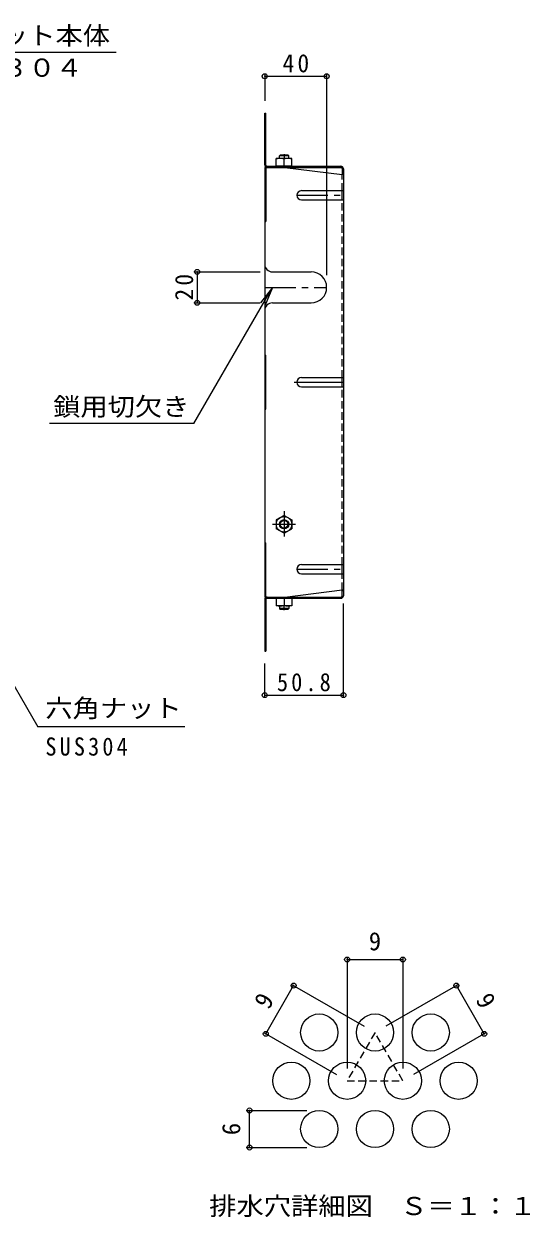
# Model space of a CAD drawing. Units: millimetres at full size, sheet at 1:4, with parts at other scales. Extents: x -936 to 978, y -778 to 647.
# Drawn here: x 645 to 972, y -140 to 631 of the extents above; entities that cross this region are included whole.
import ezdxf
from ezdxf.enums import TextEntityAlignment as Align

# ---------------------------------------------------------------- set-up
doc = ezdxf.new("R2010")
doc.units = ezdxf.units.MM
doc.header["$LTSCALE"] = 4
doc.header["$PDMODE"] = 32
doc.header["$PDSIZE"] = 3.2
for name, pattern in [('CHAIN1', [8, 5, -1, 1, -1]), ('CHAIN2', [12, 9, -1, 1, -1]), ('DASHED1', [1.8, 1.2, -0.6])]:
    doc.linetypes.add(name, pattern=pattern)
for name, color, linetype, lineweight in [('A-1', 3, 'Continuous', 9), ('A-4', 7, 'Continuous', 9), ('A-5', 7, 'Continuous', 9), ('A-7', 2, 'Continuous', 9), ('A-8', 2, 'Continuous', 9), ('A-9', 2, 'Continuous', 9), ('F-4_F-4ﾚｲﾔ', 7, 'Continuous', 9), ('F-6_F-6ﾚｲﾔ', 2, 'Continuous', 9), ('F-7_F-7ﾚｲﾔ', 2, 'Continuous', 9)]:
    doc.layers.add(name, color=color, linetype=linetype, lineweight=lineweight)
doc.styles.add('ＭＳ ゴシック', font='')
doc.styles.get('ＭＳ ゴシック').set_extended_font_data('MS Gothic')

msp = doc.modelspace()

# ---------------------------------------------------------------- linework, layer by layer
at = {"layer": 'A-1'}
for p, q in [((809.639, 546.089), (810.139, 546.589)), ((815.639, 546.089), (809.639, 546.089)), ((809.639, 544.389), (809.639, 546.089)), ((815.139, 546.589), (810.139, 546.589)), ((815.639, 546.089), (815.139, 546.589)), ((815.639, 544.389), (815.639, 546.089)), ((809.639, 255.189), (809.639, 253.489)), ((815.639, 255.189), (815.639, 253.489)), ((815.639, 253.489), (809.639, 253.489)), ((809.639, 253.489), (810.139, 252.989)), ((815.139, 252.989), (810.139, 252.989)), ((815.639, 253.489), (815.139, 252.989))]:
    msp.add_line(p, q, dxfattribs=at)
at = {"layer": 'A-4'}
for p, q in [((800.139, 598.704), (800.139, 581.592)), ((800.139, 597.504), (840.139, 597.504)), ((840.139, 598.704), (840.139, 469.085)), ((755.299, 471.085), (797.139, 471.085)), ((756.499, 471.085), (756.499, 451.085)), ((755.299, 451.085), (797.139, 451.085)), ((850.939, 196.361), (850.939, 256.801)), ((800.139, 196.361), (800.139, 217.985)), ((800.139, 197.561), (850.939, 197.561))]:
    msp.add_line(p, q, dxfattribs=at)
for p in [(800.139, 597.504), (840.139, 597.504), (756.499, 471.085), (756.499, 451.085), (800.139, 197.561), (850.939, 197.561)]:
    msp.add_point(p, dxfattribs=at)
at = {"layer": 'A-5'}
for p, q in [((704.187, 612.933), (571.981, 612.933)), ((805.139, 461.085), (797.53, 451.168)), ((754.352, 373.118), (661.119, 373.118)), ((581.408, 302.235), (653.679, 177.056)), ((748.629, 177.056), (653.679, 177.056))]:
    msp.add_line(p, q, dxfattribs=at)
msp.add_lwpolyline([(754.352, 373.118), (805.139, 461.085), (800.356, 449.536)], dxfattribs=at)
at = {"layer": 'A-7'}
for p, q in [((800.939, 540.059), (800.939, 573.592)), ((800.139, 548.592), (800.939, 548.592)), ((800.139, 538.592), (800.139, 260.985)), ((800.139, 538.592), (849.473, 538.592)), ((800.939, 538.592), (800.939, 503.588)), ((801.606, 539.392), (849.339, 539.392)), ((813.139, 538.589), (850.139, 533.977)), ((850.139, 537.926), (850.139, 533.977)), ((850.939, 537.792), (850.939, 261.785)), ((850.139, 517.6), (850.139, 523.6)), ((800.139, 503.588), (800.939, 503.588)), ((800.139, 417.293), (800.939, 417.293)), ((800.139, 295.99), (800.939, 295.99)), ((800.939, 260.985), (800.939, 295.99)), ((850.139, 275.979), (850.139, 281.979)), ((813.139, 260.989), (850.139, 265.601)), ((850.139, 261.652), (850.139, 265.601)), ((800.139, 260.985), (849.473, 260.985)), ((800.939, 259.519), (800.939, 225.985)), ((801.606, 260.185), (849.339, 260.185)), ((800.139, 250.985), (800.939, 250.985))]:
    msp.add_line(p, q, dxfattribs=at)
at = {"layer": 'A-7', "linetype": 'DASHED1'}
for p, q in [((850.139, 523.6), (850.139, 533.977)), ((850.139, 402.789), (850.139, 517.6)), ((850.139, 281.979), (850.139, 396.789)), ((850.139, 265.601), (850.139, 275.979))]:
    msp.add_line(p, q, dxfattribs=at)
at = {"layer": 'A-7'}
for points in [[(800.139, 540.192), (800.139, 573.592), (800.939, 573.592)], [(800.139, 382.292), (800.939, 382.292), (800.939, 417.293)], [(800.139, 259.385), (800.139, 225.985), (800.939, 225.985)]]:
    msp.add_lwpolyline(points, dxfattribs=at)
for centre, radius, start, end in [((801.739, 540.192), 1.6, 180, 270), ((801.606, 540.059), 0.667, 180, 270), ((849.339, 537.792), 1.6, 0, 90), ((849.473, 537.926), 0.667, 0, 90), ((850.139, 534.777), 0.8, 270, 0), ((850.139, 264.801), 0.8, 0, 90), ((801.739, 259.385), 1.6, 90, 180), ((801.606, 259.519), 0.667, 90, 180), ((849.339, 261.785), 1.6, 270, 0), ((849.473, 261.652), 0.667, 270, 0)]:
    msp.add_arc(centre, radius, start, end, dxfattribs=at)
at = {"layer": 'A-8', "linetype": 'CHAIN1'}
for p, q in [((820.939, 520.6), (850.939, 520.6)), ((800.139, 461.085), (840.139, 461.085)), ((820.939, 278.979), (850.939, 278.979))]:
    msp.add_line(p, q, dxfattribs=at)
at = {"layer": 'A-8'}
for p, q in [((823.939, 523.6), (850.939, 523.6)), ((823.939, 517.6), (850.939, 517.6)), ((805.139, 471.085), (830.139, 471.085)), ((805.139, 451.085), (830.139, 451.085)), ((823.939, 402.789), (850.939, 402.789)), ((850.139, 396.789), (850.139, 402.789)), ((823.939, 396.789), (850.939, 396.789)), ((823.939, 281.979), (850.939, 281.979)), ((823.939, 275.979), (850.939, 275.979))]:
    msp.add_line(p, q, dxfattribs=at)
at = {"layer": 'A-8', "linetype": 'CHAIN2'}
msp.add_line((819.252, 399.79), (850.939, 399.79), dxfattribs=at)
at = {"layer": 'A-8'}
for centre, radius, start, end in [((823.939, 520.6), 3, 90, 270), ((805.139, 476.085), 5, 180, 270), ((830.139, 461.085), 10, 270, 90), ((805.139, 446.085), 5, 90, 180), ((823.939, 399.789), 3, 90, 270), ((823.939, 278.979), 3, 90, 270)]:
    msp.add_arc(centre, radius, start, end, dxfattribs=at)
at = {"layer": 'A-9'}
for p, q in [((807.639, 539.389), (807.639, 544.389)), ((817.639, 544.389), (807.639, 544.389)), ((812.639, 539.389), (812.639, 543.956)), ((817.639, 539.389), (817.639, 544.389)), ((817.639, 539.389), (807.639, 539.389)), ((812.639, 313.735), (807.639, 310.848)), ((807.639, 310.848), (807.639, 305.122)), ((812.639, 302.235), (807.639, 305.122)), ((812.639, 302.235), (817.639, 305.122)), ((817.639, 260.189), (807.639, 260.189)), ((807.639, 260.189), (807.639, 255.189)), ((817.639, 255.189), (807.639, 255.189)), ((812.639, 260.189), (812.639, 255.622)), ((817.639, 260.189), (817.639, 255.189))]:
    msp.add_line(p, q, dxfattribs=at)
at = {"layer": 'A-9', "linetype": 'CHAIN1'}
for p, q in [((812.639, 547.075), (812.639, 544.013)), ((812.639, 316.514), (812.639, 300.006)), ((805.169, 307.985), (819.929, 307.985)), ((812.639, 252.502), (812.639, 255.564))]:
    msp.add_line(p, q, dxfattribs=at)
at = {"layer": 'A-9'}
msp.add_lwpolyline([(812.639, 313.735), (817.639, 310.848), (817.639, 305.122)], dxfattribs=at)
for radius in [5, 3, 2.458]:
    msp.add_circle((812.639, 307.985), radius, dxfattribs=at)
for centre, start, end in [((810.139, 536.955), 70.34633, 109.65366), ((815.139, 536.955), 70.34633, 109.65366), ((810.139, 262.622), 250.34634, 289.65367), ((815.139, 262.622), 250.34634, 289.65367)]:
    msp.add_arc(centre, 7.433, start, end, dxfattribs=at)
at = {"layer": 'F-4_F-4ﾚｲﾔ'}
for p, q in [((853.352, 27.955), (853.352, -43.623)), ((853.352, 26.755), (889.352, 26.755)), ((889.352, 27.955), (889.352, -43.623)), ((800.829, -21.299), (818.829, 9.878)), ((817.79, 10.478), (864.424, -16.446)), ((924.914, 10.478), (878.28, -16.446)), ((941.875, -21.299), (923.875, 9.878)), ((799.79, -20.699), (846.424, -47.623)), ((942.914, -20.699), (896.28, -47.623)), ((789.071, -70.8), (827.352, -70.8)), ((790.271, -94.8), (790.271, -70.8)), ((789.071, -94.8), (827.352, -94.8))]:
    msp.add_line(p, q, dxfattribs=at)
for p in [(853.352, 26.755), (889.352, 26.755), (818.829, 9.878), (923.875, 9.878), (800.829, -21.299), (941.875, -21.299), (790.271, -70.8), (790.271, -94.8)]:
    msp.add_point(p, dxfattribs=at)
at = {"layer": 'F-6_F-6ﾚｲﾔ', "linetype": 'DASHED1'}
msp.add_lwpolyline([(871.352, -20.446), (853.352, -51.623), (889.352, -51.623)], close=True, dxfattribs=at)
at = {"layer": 'F-6_F-6ﾚｲﾔ'}
for centre in [(835.352, -20.446), (871.352, -20.446), (907.352, -20.446), (817.352, -51.623), (853.352, -51.623), (889.352, -51.623), (925.352, -51.623), (835.352, -82.8), (871.352, -82.8), (907.352, -82.8)]:
    msp.add_circle(centre, 12, dxfattribs=at)

# ---------------------------------------------------------------- texts
at = {"layer": 'A-4', "color": 2, "char_height": 11.73, "attachment_point": 7, "style": 'ＭＳ ゴシック'}
for s, insert in [('\\T1.27;\\W0.95;40', (811.639, 599.904)), ('\\T1.28;\\W0.9;50.8', (808.039, 199.961))]:
    msp.add_mtext(s, dxfattribs=dict(at, insert=insert))
at = {"layer": 'A-4', "color": 2, "insert": (754.099, 452.585), "char_height": 11.73, "attachment_point": 7, "rotation": 90, "style": 'ＭＳ ゴシック'}
msp.add_mtext('\\T1.27;\\W0.95;20', dxfattribs=at)
at = {"layer": 'A-5', "color": 2, "style": 'ＭＳ ゴシック', "width": 1.1}
for s, p in [('バスケット本体', (577.106, 614.433)), ('ＳＵＳ３０４', (577.106, 593.693)), ('鎖用切欠き', (663.567, 374.618)), ('六角ナット', (658.534, 179.79))]:
    msp.add_text(s, height=11.73, dxfattribs=at).set_placement(p, align=Align.BOTTOM_LEFT)
at = {"layer": 'A-5', "color": 2, "insert": (658.534, 158.331), "char_height": 11.73, "attachment_point": 7, "style": 'ＭＳ ゴシック'}
msp.add_mtext('\\T1.28;\\W0.9;SUS304', dxfattribs=at)
at = {"layer": 'F-4_F-4ﾚｲﾔ', "color": 2, "style": 'ＭＳ ゴシック'}
msp.add_text('9', height=11.73, dxfattribs=at).set_placement((867.352, 29.155), align=Align.BOTTOM_LEFT)
for s, rotation, p in [('9', 60, (805.75, -7.975)), ('9', 300, (932.953, -1.046)), ('6', 90, (787.871, -86.8))]:
    msp.add_text(s, height=11.73, rotation=rotation, dxfattribs=at).set_placement(p, align=Align.BOTTOM_LEFT)
at = {"layer": 'F-7_F-7ﾚｲﾔ', "style": 'ＭＳ ゴシック', "width": 1.1}
msp.add_text('排水穴詳細図\u3000Ｓ＝１：１', height=11.73, dxfattribs=at).set_placement((764.352, -141.956), align=Align.BOTTOM_LEFT)

doc.saveas('drawing.dxf')
